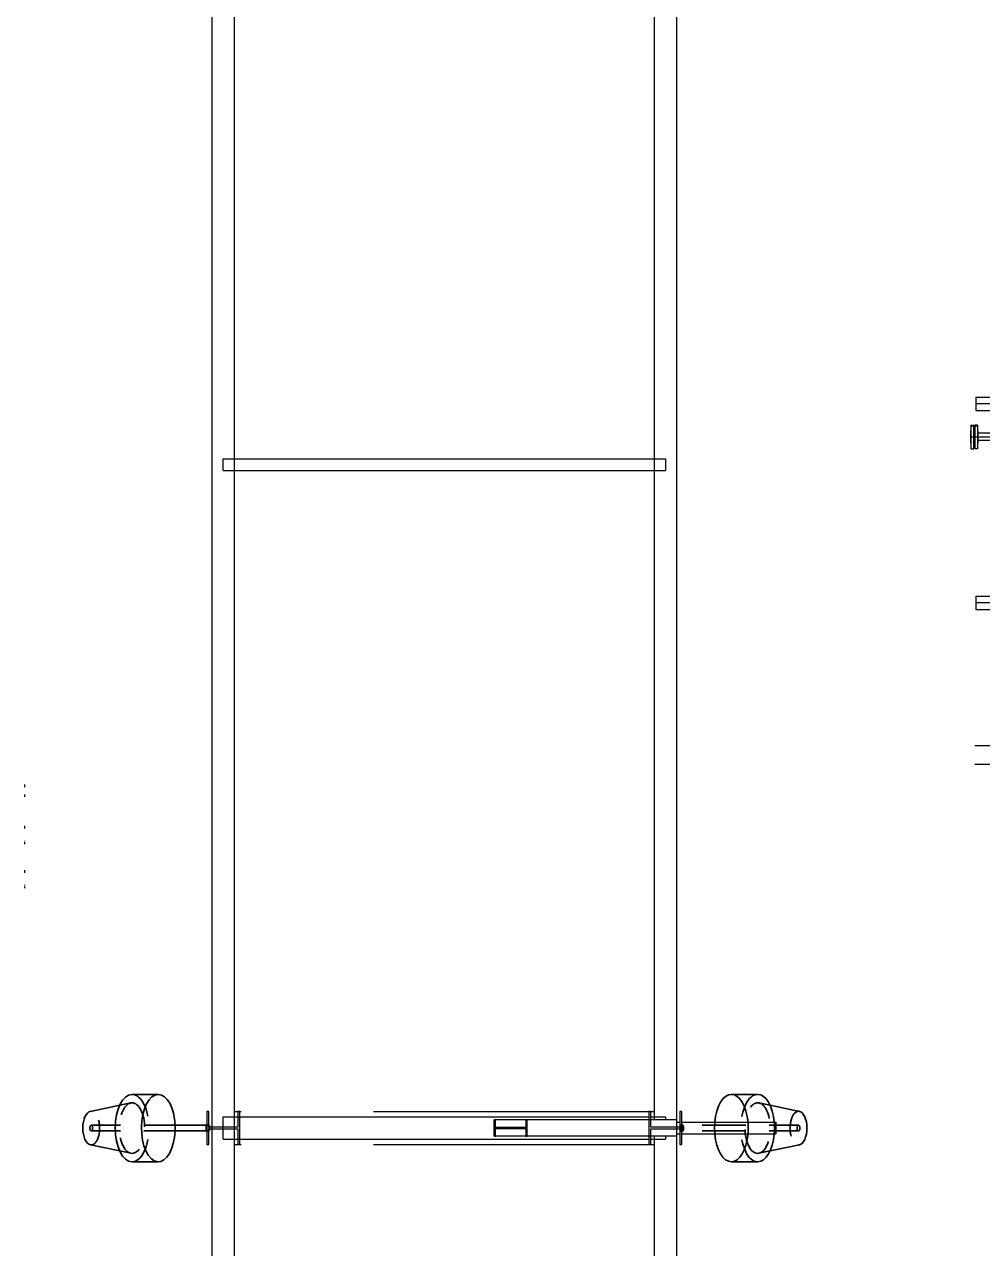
# Model space of a CAD drawing. Header units: inches. Extents: x 517790 to 538444, y 301815 to 302461.
# Drawn here: x 517884.69 to 517888.78, y 302319.9 to 302325.12 of the extents above; entities that cross this region are included whole.
import ezdxf

# ---------------------------------------------------------------- set-up
doc = ezdxf.new("R2010")
doc.units = ezdxf.units.IN
doc.header["$MEASUREMENT"] = 0
doc.linetypes.add('CABLE ROUTE FOR TOTAL PLANE-EMBED 1_DWG$0$HIDDEN2', pattern=[0.1875, 0.125, -0.0625])
doc.layers.add('CABLE ROUTE FOR TOTAL PLANE-EMBED 1_DWG$0$DwgTemplate', color=7, linetype='Continuous')
doc.layers.add('硅胶总平面底图 工艺装置区', color=253, linetype='Continuous')

msp = doc.modelspace()

# ---------------------------------------------------------------- linework, layer by layer
at = {"layer": 'CABLE ROUTE FOR TOTAL PLANE-EMBED 1_DWG$0$DwgTemplate', "color": 253, "linetype": 'Continuous', "lineweight": 25}
for p, q in [((517885.4909, 302294.9102), (517885.4909, 302348.8016)), ((517885.5853, 302294.9056), (517885.5853, 302348.8016)), ((517887.3789, 302326.0385), (517887.3789, 302320.4453)), ((517887.4733, 302326.0385), (517887.4733, 302320.4453)), ((517885.5381, 302323.2669), (517887.4261, 302323.2669)), ((517885.5381, 302323.2168), (517885.5381, 302323.2669)), ((517887.4261, 302323.2669), (517887.4261, 302323.2168)), ((517885.5381, 302323.2168), (517887.4261, 302323.2168)), ((517885.4673, 302320.4807), (517885.4673, 302320.3391)), ((517885.4767, 302320.4807), (517885.4673, 302320.4807)), ((517885.4767, 302320.4132), (517885.4767, 302320.4807)), ((517885.5381, 302320.3627), (517885.5381, 302320.4571)), ((517885.5381, 302320.4571), (517887.3553, 302320.4571)), ((517885.5853, 302320.4807), (517885.5995, 302320.4807)), ((517885.6089, 302320.4807), (517885.5995, 302320.4807)), ((517885.5995, 302320.4807), (517885.5995, 302320.4132)), ((517885.6089, 302320.3391), (517885.6089, 302320.4807)), ((517885.6089, 302320.4807), (517885.6136, 302320.4807)), ((517886.18, 302320.4807), (517887.3553, 302320.4807)), ((517887.4733, 302320.4453), (517886.6945, 302320.4453)), ((517886.6945, 302320.3745), (517886.6945, 302320.4453)), ((517886.7011, 302320.4453), (517886.6945, 302320.4453)), ((517886.6945, 302320.4453), (517886.6945, 302320.3745)), ((517886.7011, 302320.4122), (517886.7011, 302320.4453)), ((517886.8295, 302320.4453), (517886.8295, 302320.4122)), ((517886.8361, 302320.4453), (517886.8295, 302320.4453)), ((517886.8361, 302320.3745), (517886.8361, 302320.4453)), ((517887.3553, 302320.4807), (517887.3553, 302320.3391)), ((517887.3647, 302320.4807), (517887.3553, 302320.4807)), ((517887.3647, 302320.4132), (517887.3647, 302320.4807)), ((517887.3647, 302320.4807), (517887.3789, 302320.4807)), ((517887.3647, 302320.4571), (517887.4261, 302320.4571)), ((517887.4261, 302320.4571), (517887.4261, 302320.4453)), ((517887.4733, 302320.4453), (517887.4733, 302320.3745)), ((517887.4875, 302320.4807), (517887.4875, 302320.4132)), ((517887.4969, 302320.4807), (517887.4875, 302320.4807)), ((517887.4969, 302320.3391), (517887.4969, 302320.4807)), ((517885.5995, 302320.4132), (517885.4767, 302320.4132)), ((517885.4767, 302320.3391), (517885.4767, 302320.4066)), ((517885.4767, 302320.4066), (517885.5995, 302320.4066)), ((517885.5995, 302320.4066), (517885.5995, 302320.3391)), ((517886.8295, 302320.4122), (517886.7011, 302320.4122)), ((517886.7011, 302320.4075), (517886.8295, 302320.4075)), ((517886.7011, 302320.3745), (517886.7011, 302320.4075)), ((517886.8295, 302320.4075), (517886.8295, 302320.3745)), ((517887.4875, 302320.4132), (517887.3647, 302320.4132)), ((517887.3647, 302320.3391), (517887.3647, 302320.4066)), ((517887.3647, 302320.4066), (517887.4875, 302320.4066)), ((517887.4733, 302320.4349), (517887.4875, 302320.4349)), ((517887.4733, 302320.3849), (517887.4875, 302320.3849)), ((517887.4875, 302320.4066), (517887.4875, 302320.3391)), ((517887.4969, 302320.4349), (517887.8981, 302320.4349)), ((517887.4969, 302320.3849), (517887.8981, 302320.3849)), ((517887.8981, 302320.4349), (517887.8981, 302320.3849)), ((517885.4673, 302320.3391), (517885.4767, 302320.3391)), ((517885.5381, 302320.3627), (517887.3553, 302320.3627)), ((517885.5853, 302320.3391), (517885.5995, 302320.3391)), ((517885.5995, 302320.3391), (517885.6089, 302320.3391)), ((517885.6089, 302320.3391), (517885.6136, 302320.3391)), ((517886.18, 302320.3391), (517887.3553, 302320.3391)), ((517887.4733, 302320.3745), (517886.6945, 302320.3745)), ((517886.6945, 302320.3745), (517886.7011, 302320.3745)), ((517886.8295, 302320.3745), (517886.8361, 302320.3745)), ((517887.3553, 302320.3391), (517887.3647, 302320.3391)), ((517887.3647, 302320.3627), (517887.4261, 302320.3627)), ((517887.3647, 302320.3391), (517887.3789, 302320.3391)), ((517887.3789, 302320.3745), (517887.3789, 302314.7813)), ((517887.4261, 302320.3745), (517887.4261, 302320.3627)), ((517887.4733, 302320.3745), (517887.4733, 302314.7813)), ((517887.4875, 302320.3391), (517887.4969, 302320.3391))]:
    msp.add_line(p, q, dxfattribs=at)
at = {"layer": 'CABLE ROUTE FOR TOTAL PLANE-EMBED 1_DWG$0$DwgTemplate', "color": 253, "linetype": 'Continuous', "lineweight": 35}
for p, q in [((517885.1483, 302320.5534), (517885.2604, 302320.5534)), ((517887.8204, 302320.5534), (517887.7083, 302320.5534)), ((517884.9701, 302320.4811), (517885.0954, 302320.507)), ((517887.9986, 302320.4811), (517887.8733, 302320.507)), ((517885.2604, 302320.4215), (517885.4673, 302320.4215)), ((517885.2604, 302320.3975), (517885.4311, 302320.3975)), ((517885.4563, 302320.3975), (517885.4673, 302320.3975)), ((517884.9701, 302320.338), (517885.0954, 302320.312)), ((517887.9986, 302320.338), (517887.8733, 302320.312)), ((517885.1483, 302320.2657), (517885.2604, 302320.2657)), ((517887.8204, 302320.2657), (517887.7083, 302320.2657))]:
    msp.add_line(p, q, dxfattribs=at)
at = {"layer": 'CABLE ROUTE FOR TOTAL PLANE-EMBED 1_DWG$0$DwgTemplate', "color": 253, "linetype": 'CABLE ROUTE FOR TOTAL PLANE-EMBED 1_DWG$0$HIDDEN2', "lineweight": 35}
for p, q in [((517885.0954, 302320.507), (517885.1427, 302320.5169)), ((517887.8733, 302320.507), (517887.826, 302320.5169)), ((517884.9739, 302320.4215), (517885.2604, 302320.4215)), ((517884.9739, 302320.3975), (517885.2604, 302320.3975)), ((517885.4311, 302320.3975), (517885.4563, 302320.3975)), ((517885.4673, 302320.4215), (517885.4722, 302320.4215)), ((517885.4673, 302320.3975), (517885.4722, 302320.3975)), ((517887.7083, 302320.4215), (517887.4965, 302320.4215)), ((517887.7083, 302320.3975), (517887.4965, 302320.3975)), ((517887.9948, 302320.4215), (517887.7083, 302320.4215)), ((517887.9948, 302320.3975), (517887.7083, 302320.3975)), ((517885.0954, 302320.312), (517885.1427, 302320.3022)), ((517887.8733, 302320.312), (517887.826, 302320.3022))]:
    msp.add_line(p, q, dxfattribs=at)
at = {"layer": 'CABLE ROUTE FOR TOTAL PLANE-EMBED 1_DWG$0$DwgTemplate', "color": 253, "linetype": 'Continuous', "lineweight": 35}
for centre, major_axis, start_param, end_param in [((517885.1483, 302320.4095), (0, -0.1439), 3.141593, 6.283185), ((517885.2604, 302320.4095), (0, -0.1439), 3.141593, 7.770552), ((517885.2604, 302320.4095), (0, 0.1439), 4.795819, 6.283185), ((517887.7083, 302320.4095), (0, 0.1439), 4.88962, 7.676751), ((517887.8204, 302320.4095), (0, 0.1439), 4.88962, 6.283185), ((517884.9739, 302320.4095), (0, -0.0719), 3.244874, 6.179904), ((517887.9948, 302320.4095), (0, 0.0719), 3.244874, 6.179904), ((517885.4722, 302320.4095), (0, 0.015), 0.715341, 2.426252), ((517885.4722, 302320.4095), (0, 0.015), 0.715341, 2.426252), ((517885.4722, 302320.4095), (0, 0.012), 0.961138, 2.180455), ((517885.4722, 302320.4095), (0, 0.015), 4.95857, 5.634715), ((517885.4722, 302320.4095), (0, 0.015), 4.95857, 5.634715), ((517885.4722, 302320.4095), (0, -0.012), 1.880344, 2.286), ((517885.4722, 302320.4095), (0, -0.012), 0.855593, 1.321674), ((517885.4722, 302320.4095), (0, -0.015), 0.64847, 1.372252), ((517885.4722, 302320.4095), (0, -0.015), 0.64847, 1.372252), ((517887.7083, 302320.4095), (0, -0.1439), 4.884705, 6.283185), ((517887.7083, 302320.4095), (0, -0.1439), 0, 1.39848), ((517887.8204, 302320.4095), (0, -0.1439), 0, 1.39848)]:
    msp.add_ellipse(centre, major_axis=major_axis, ratio=0.5, start_param=start_param, end_param=end_param, dxfattribs=at)
at = {"layer": 'CABLE ROUTE FOR TOTAL PLANE-EMBED 1_DWG$0$DwgTemplate', "color": 253, "linetype": 'CABLE ROUTE FOR TOTAL PLANE-EMBED 1_DWG$0$HIDDEN2', "lineweight": 35}
for centre, major_axis, start_param, end_param in [((517885.1483, 302320.4095), (0, 0.1439), 3.141593, 6.283185), ((517887.8204, 302320.4095), (0, -0.1439), 3.141593, 6.283185), ((517884.9739, 302320.4095), (0, 0.0719), 3.038311, 6.283185), ((517884.9739, 302320.4095), (0, 0.0719), 0, 0.103282), ((517887.9948, 302320.4095), (0, -0.0719), 3.038311, 6.283185), ((517885.2604, 302320.4095), (0, -0.1439), 1.487366, 1.654226), ((517885.4722, 302320.4095), (0, 0.015), 0, 0.715341), ((517885.4722, 302320.4095), (0, 0.015), 0, 0.715341), ((517885.4722, 302320.4095), (0, 0.012), 0, 0.961138), ((517885.4722, 302320.4095), (0, -0.012), 5.322048, 7.138778), ((517885.4722, 302320.4095), (0, -0.015), 5.567844, 6.931655), ((517885.4722, 302320.4095), (0, -0.015), 5.567844, 6.931655), ((517885.4722, 302320.4095), (0, 0.015), 5.634715, 6.283185), ((517885.4722, 302320.4095), (0, 0.015), 5.634715, 6.283185), ((517885.4722, 302320.4095), (0, 0.012), 5.427593, 6.283185), ((517885.4722, 302320.4095), (0, -0.012), 1.321674, 1.880344), ((517885.4722, 302320.4095), (0, 0.015), 4.513845, 4.95857), ((517885.4722, 302320.4095), (0, 0.015), 4.513845, 4.95857), ((517887.7083, 302320.4095), (0, 0.1439), 1.487366, 1.654226), ((517887.7083, 302320.4095), (0, 0.1439), 1.393566, 1.487366), ((517887.7083, 302320.4095), (0, 0.1439), 1.654226, 1.743113), ((517887.7083, 302320.4095), (0, -0.1439), 1.39848, 1.748027), ((517887.8204, 302320.4095), (0, -0.1439), 1.39848, 1.748027), ((517887.9948, 302320.4095), (0, -0.0719), 0, 0.103282)]:
    msp.add_ellipse(centre, major_axis=major_axis, ratio=0.5, start_param=start_param, end_param=end_param, dxfattribs=at)
for centre, major_axis in [((517885.1483, 302320.4095), (0, 0.1079)), ((517887.8204, 302320.4095), (0, -0.1079)), ((517884.9739, 302320.4095), (0, 0.012)), ((517887.4965, 302320.4095), (0, 0.015)), ((517887.4965, 302320.4095), (0, 0.015)), ((517887.4965, 302320.4095), (0, -0.012)), ((517887.9948, 302320.4095), (0, -0.012))]:
    msp.add_ellipse(centre, major_axis=major_axis, ratio=0.5, dxfattribs=at)
at = {"layer": '硅胶总平面底图 工艺装置区', "color": 253, "linetype": 'Continuous', "lineweight": -3}
for p, q in [((517888.7521, 302323.5298), (517888.7521, 302323.5014)), ((517888.7521, 302323.5298), (517888.7521, 302323.4729)), ((517888.7521, 302323.5298), (517889.0283, 302323.5298)), ((517888.7521, 302323.5014), (517888.7521, 302323.4729)), ((517889.0283, 302323.5014), (517888.7521, 302323.5014)), ((517888.7521, 302323.4729), (517889.0283, 302323.4729)), ((517888.7289, 302323.386), (517888.7289, 302323.3598)), ((517888.7317, 302323.386), (517888.7289, 302323.386)), ((517888.7317, 302323.3598), (517888.7317, 302323.4107)), ((517888.7317, 302323.4107), (517888.7437, 302323.4107)), ((517888.7317, 302323.407), (517888.7437, 302323.407)), ((517888.7437, 302323.3598), (517888.7437, 302323.4107)), ((517888.7479, 302323.386), (517888.7437, 302323.386)), ((517888.7437, 302323.386), (517888.7479, 302323.386)), ((517888.7479, 302323.4107), (517888.7479, 302323.3598)), ((517888.76, 302323.4107), (517888.7479, 302323.4107)), ((517888.7479, 302323.407), (517888.76, 302323.407)), ((517888.76, 302323.4107), (517888.76, 302323.3598)), ((517888.76, 302323.386), (517888.7628, 302323.386)), ((517888.7628, 302323.3598), (517888.7628, 302323.386)), ((517889.184, 302323.3755), (517888.7628, 302323.3755)), ((517888.7289, 302323.3598), (517888.7289, 302323.3335)), ((517888.7289, 302323.3598), (517888.7453, 302323.3598)), ((517888.7317, 302323.3335), (517888.7289, 302323.3335)), ((517888.7317, 302323.3088), (517888.7317, 302323.3598)), ((517888.7437, 302323.3598), (517888.7453, 302323.3598)), ((517888.7437, 302323.3088), (517888.7437, 302323.3598)), ((517888.7479, 302323.3335), (517888.7437, 302323.3335)), ((517888.7437, 302323.3335), (517888.7479, 302323.3335)), ((517888.7463, 302323.3598), (517888.7628, 302323.3598)), ((517888.7479, 302323.3598), (517888.7463, 302323.3598)), ((517888.7479, 302323.3598), (517888.7479, 302323.3088)), ((517888.76, 302323.3598), (517888.76, 302323.3088)), ((517888.76, 302323.3335), (517888.7628, 302323.3335)), ((517888.7628, 302323.3598), (517889.184, 302323.3598)), ((517888.7628, 302323.3335), (517888.7628, 302323.3598)), ((517889.184, 302323.344), (517888.7628, 302323.344)), ((517888.7317, 302323.3088), (517888.7437, 302323.3088)), ((517888.76, 302323.3088), (517888.7479, 302323.3088)), ((517888.7521, 302322.6802), (517888.7521, 302322.6518)), ((517888.7521, 302322.6802), (517888.7521, 302322.6233)), ((517888.7521, 302322.6802), (517889.0283, 302322.6802)), ((517888.7521, 302322.6518), (517888.7521, 302322.6233)), ((517889.0283, 302322.6518), (517888.7521, 302322.6518)), ((517888.7521, 302322.6233), (517889.0283, 302322.6233)), ((517888.7479, 302322.0421), (517888.9637, 302322.0421)), ((517888.7479, 302321.9626), (517888.9637, 302321.9626)), ((517884.6887, 302321.8758), (517884.6887, 302321.8651)), ((517884.6887, 302321.8336), (517884.6887, 302321.8229)), ((517884.6887, 302321.6993), (517884.6887, 302321.6908)), ((517884.6887, 302321.6908), (517884.6887, 302321.6885)), ((517884.6887, 302321.6362), (517884.6887, 302321.6339)), ((517884.6887, 302321.6339), (517884.6887, 302321.6338)), ((517884.6887, 302321.6303), (517884.6887, 302321.6219)), ((517884.6887, 302321.5105), (517884.6887, 302321.502)), ((517884.6887, 302321.502), (517884.6887, 302321.4997)), ((517884.6887, 302321.4474), (517884.6887, 302321.4451)), ((517884.6887, 302321.4451), (517884.6887, 302321.445)), ((517884.6887, 302321.4415), (517884.6887, 302321.4331))]:
    msp.add_line(p, q, dxfattribs=at)

doc.saveas('drawing.dxf')
